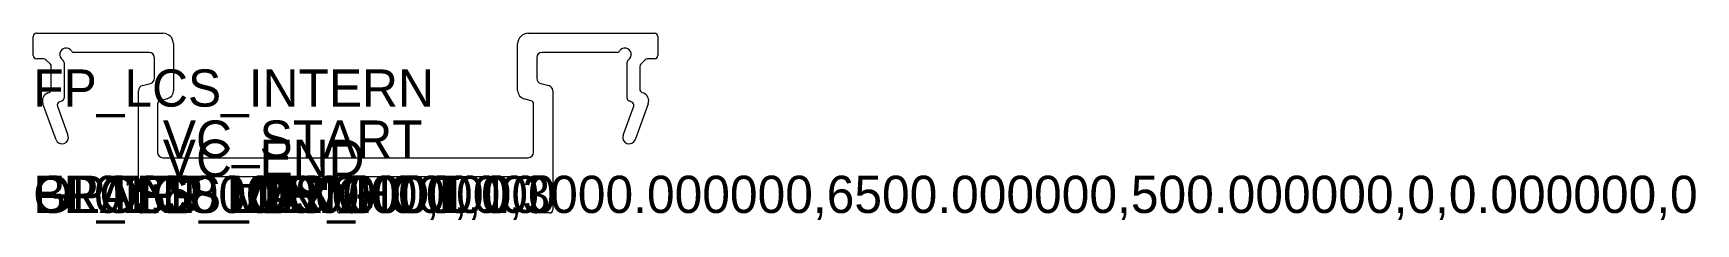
# Model space of a CAD drawing. Header units: metres. Extents: x -38 to 118, y -1 to 204.
# Drawn here: x -38.4 to 118.1, y 186.5 to 204.4 of the extents above.
import ezdxf

# ---------------------------------------------------------------- set-up
doc = ezdxf.new("R2010")
doc.units = ezdxf.units.M

msp = doc.modelspace()

# ---------------------------------------------------------------- linework, layer by layer
for p, q in [((-38.414127, 202.348053), (-38.414127, 204.148053)), ((-38.114127, 204.448053), (-26.214127, 204.448053)), ((-25.214127, 203.448053), (-25.214127, 199.062675)), ((7.178258, 199.062675), (7.178258, 203.448053)), ((8.178258, 204.448053), (20.078258, 204.448053)), ((20.378258, 204.148053), (20.378258, 202.348053)), ((-37.441819, 202.048053), (-38.114127, 202.048053)), ((-36.805423, 201.53592), (-37.229687, 201.960185)), ((-27.514127, 202.648053), (-34.569224, 202.648053)), ((-27.014127, 200.215093), (-27.014127, 202.148053)), ((8.978258, 202.148053), (8.978258, 200.215093)), ((16.533355, 202.648053), (9.478258, 202.648053)), ((19.193819, 201.960185), (18.769555, 201.53592)), ((20.078258, 202.048053), (19.405951, 202.048053)), ((-36.717555, 199.171796), (-36.717555, 201.323788)), ((-35.517555, 201.699721), (-35.517555, 198.358126)), ((17.481687, 198.358126), (17.481687, 201.699721)), ((18.681687, 201.323788), (18.681687, 199.171796)), ((-37.050485, 198.835749), (-36.90653, 198.893097)), ((-28.514127, 187.848053), (-28.514127, 199.046814)), ((-28.142958, 199.529932), (-27.385296, 199.731975)), ((9.349427, 199.731975), (10.10709, 199.529932)), ((10.478258, 199.046814), (10.478258, 187.848053)), ((18.870661, 198.893097), (19.014617, 198.835749)), ((-36.271903, 194.442067), (-37.5058, 197.817915)), ((-36.141703, 197.592835), (-35.144574, 194.853247)), ((-35.70653, 198.079426), (-35.97082, 197.974141)), ((-26.714127, 197.817569), (-26.714127, 193.248053)), ((-25.807997, 198.289687), (-26.491426, 198.107439)), ((8.455557, 198.107439), (7.772128, 198.289687)), ((8.678258, 193.248053), (8.678258, 197.817569)), ((17.108706, 194.853247), (18.105834, 197.592835)), ((17.934952, 197.974141), (17.670661, 198.079426)), ((19.469931, 197.817915), (18.236034, 194.442067)), ((-26.214127, 192.748053), (8.178258, 192.748053)), ((-10.315328, 190.948053), (-26.214127, 190.948053)), ((8.178258, 190.948053), (-7.715328, 190.948053)), ((-26.714127, 190.448053), (-26.714127, 187.848053)), ((-9.815328, 187.848053), (-9.815328, 190.448053)), ((-8.215328, 190.448053), (-8.215328, 187.848053)), ((8.678258, 187.848053), (8.678258, 190.448053)), ((-27.014127, 187.548053), (-28.214127, 187.548053)), ((-8.515328, 187.548053), (-9.515328, 187.548053)), ((10.178258, 187.548053), (8.978258, 187.548053))]:
    msp.add_line(p, q)
for centre, radius, start, end in [((-38.114127, 204.148053), 0.3, 90, 180), ((-26.214127, 203.448053), 1, 0, 90), ((8.178258, 203.448053), 1, 90, 180), ((20.078258, 204.148053), 0.3, 0, 90), ((-38.114127, 202.348053), 0.3, 180, 270), ((-37.441819, 201.748053), 0.3, 45, 90), ((-35.317555, 202.448053), 0.6, 33.748989, 236.251011), ((-35.817555, 201.699721), 0.3, 0, 56.251011), ((-34.569224, 202.948053), 0.3, 213.748989, 270), ((-27.514127, 202.148053), 0.5, 0, 90), ((9.478258, 202.148053), 0.5, 90, 180), ((16.533355, 202.948053), 0.3, 270, 326.251011), ((17.281687, 202.448053), 0.6, 303.748989, 146.251011), ((17.781687, 201.699721), 0.3, 123.748989, 180), ((19.405951, 201.748053), 0.3, 90, 135), ((20.078258, 202.348053), 0.3, 270, 0), ((-37.017555, 201.323788), 0.3, 0, 45), ((18.981687, 201.323788), 0.3, 135, 180), ((-36.754417, 198.092551), 0.8, 111.720848, 200.077726), ((-37.017555, 199.171796), 0.3, 291.720848, 0), ((-28.014127, 199.046814), 0.5, 104.931417, 180), ((-27.514127, 200.215093), 0.5, 284.931417, 0), ((-26.014127, 199.062675), 0.8, 284.931417, 0), ((7.978258, 199.062675), 0.8, 180, 255.068583), ((9.478258, 200.215093), 0.5, 180, 255.068583), ((9.978258, 199.046814), 0.5, 0, 75.068583), ((18.981687, 199.171796), 0.3, 180, 248.279152), ((18.718549, 198.092551), 0.8, 339.922274, 68.279152), ((-35.859795, 197.695441), 0.3, 111.720848, 200), ((-35.817555, 198.358126), 0.3, 291.720848, 0), ((-26.414127, 197.817569), 0.3, 104.931417, 180), ((8.378258, 197.817569), 0.3, 0, 75.068583), ((17.781687, 198.358126), 0.3, 180, 248.279152), ((17.823927, 197.695441), 0.3, 340, 68.279152), ((-35.708378, 194.64804), 0.599987, 200.077726, 20), ((17.672509, 194.64804), 0.599987, 160, 339.922274), ((-26.214127, 193.248053), 0.5, 180, 270), ((8.178258, 193.248053), 0.5, 270, 0), ((-26.214127, 190.448053), 0.5, 90, 180), ((-10.315328, 190.448053), 0.5, 0, 90), ((-7.715328, 190.448053), 0.5, 90, 180), ((8.178258, 190.448053), 0.5, 0, 90), ((-28.214127, 187.848053), 0.3, 180, 270), ((-27.014127, 187.848053), 0.3, 270, 0), ((-9.515328, 187.848053), 0.3, 180, 270), ((-8.515328, 187.848053), 0.3, 270, 0), ((8.978258, 187.848053), 0.3, 180, 270), ((10.178258, 187.848053), 0.3, 270, 0)]:
    msp.add_arc(centre, radius, start, end)

# ---------------------------------------------------------------- texts
for tag, p in [('FP_LCS_INTERN', (-38.414127, 197.548053)), ('VC_START', (-26.214127, 192.748053)), ('VC_END', (-26.214127, 190.948053)), ('OPTI:500.000000,1,0,3000.000000,6500.000000,500.000000,0,0.000000,0', (-38.414127, 187.548053)), ('GLASS_MIN:0.000000', (-38.414127, 187.548053)), ('GLASS_MAX:0.000000', (-38.414127, 187.548053)), ('FRONT_VIEW', (-38.414127, 187.548053)), ('FP_LCS_ORIG', (-38.414127, 187.548053)), ('BL01:6800.000000,,1', (-38.414127, 187.548053)), ('FP_LCS_HOT', (-28.414127, 187.548053))]:
    msp.add_attdef(tag, p, '', height=3.5)

doc.saveas('drawing.dxf')
